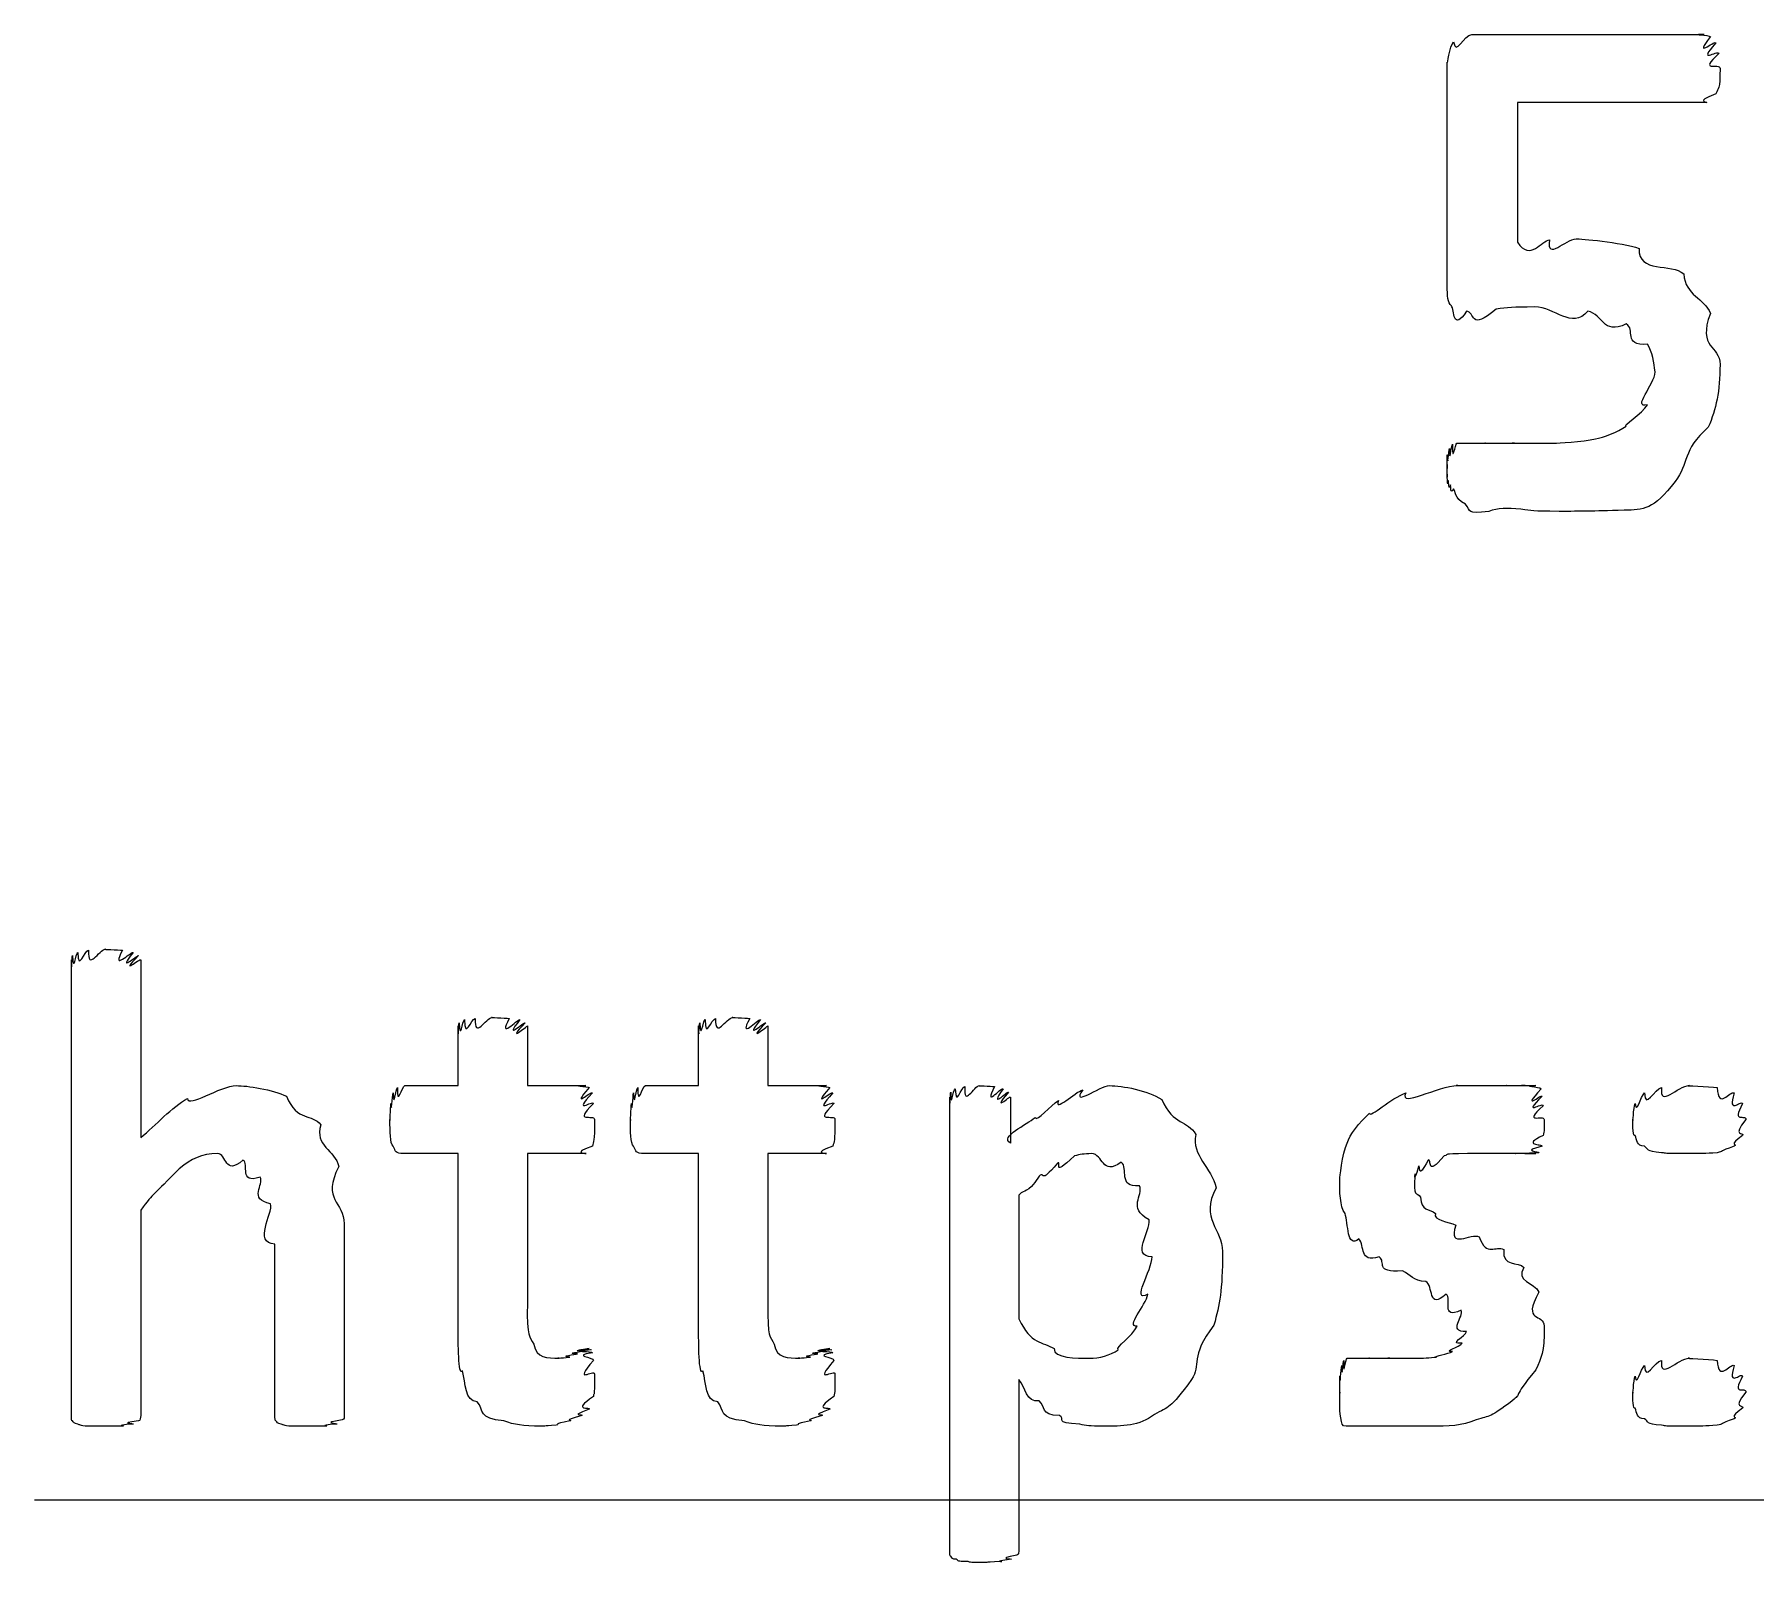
# Model space of a CAD drawing. Header units: millimetres. Extents: x 0 to 216, y 0 to 279.
# Drawn here: x 61.03 to 69.94, y 249.26 to 257.18 of the extents above; entities that cross this region are included whole.
import ezdxf

# ---------------------------------------------------------------- set-up
doc = ezdxf.new("R2010")
doc.units = ezdxf.units.MM
doc.layers.get('0').update_dxf_attribs({"linetype": 'CONTINUOUS'})

msp = doc.modelspace()

# ---------------------------------------------------------------- linework, layer by layer
at = {"color": 0}
for p, q in [((68.4678, 257.176), (69.6694, 257.176)), ((68.3412, 255.875), (68.3412, 257.033)), ((69.6807, 256.824), (68.7049, 256.824)), ((68.7049, 256.824), (68.7049, 256.101)), ((69.7523, 255.468), (69.7523, 255.468))]:
    msp.add_line(p, q, dxfattribs=at)
at = {"color": 152}
for p, q in [((61.2221, 250.026), (61.2221, 252.385)), ((61.5805, 252.385), (61.5805, 251.465)), ((63.2231, 251.734), (63.2231, 252.043)), ((63.5811, 252.043), (63.5811, 251.734)), ((64.4673, 251.734), (64.4673, 252.043)), ((64.8257, 252.043), (64.8257, 251.734)), ((62.9476, 251.734), (63.2231, 251.734)), ((63.5811, 251.734), (63.8845, 251.734)), ((64.1918, 251.734), (64.4673, 251.734)), ((64.8257, 251.734), (65.1288, 251.734)), ((65.7669, 249.326), (65.7669, 251.674)), ((66.0809, 251.674), (66.0809, 251.437)), ((69.886, 251.558), (69.886, 251.558)), ((63.2231, 251.382), (62.9419, 251.382)), ((63.2231, 250.489), (63.2231, 251.382)), ((63.8845, 251.382), (63.5811, 251.382)), ((63.5811, 251.382), (63.5811, 250.61)), ((64.4673, 251.382), (64.1862, 251.382)), ((64.4673, 250.489), (64.4673, 251.382)), ((65.1288, 251.382), (64.8257, 251.382)), ((64.8257, 251.382), (64.8257, 250.61)), ((66.125, 251.167), (66.125, 250.527)), ((61.5805, 251.09), (61.5805, 250.026)), ((62.6332, 251.018), (62.6332, 250.026)), ((62.2748, 250.026), (62.2748, 250.913)), ((67.1781, 250.875), (67.1781, 250.875)), ((66.8143, 250.847), (66.8143, 250.847)), ((68.8428, 250.489), (68.8428, 250.489)), ((63.9286, 250.241), (63.9286, 250.241)), ((65.1729, 250.241), (65.1729, 250.241)), ((66.125, 250.213), (66.125, 249.326)), ((69.886, 250.147), (69.886, 250.147)), ((61.0306, 249.59), (154.869, 249.59))]:
    msp.add_line(p, q, dxfattribs=at)
at = {"color": 0}
for points in [[(68.3412, 257.033), (68.3412, 257.011), (68.3521, 257.116), (68.374, 257.138)], [(68.374, 257.138), (68.3853, 257.058), (68.4265, 257.176), (68.4678, 257.176)], [(69.6694, 257.176), (69.5935, 257.176), (69.6944, 257.172), (69.7025, 257.165)], [(69.7025, 257.165), (69.6115, 257.044), (69.7219, 257.146), (69.7301, 257.132)], [(69.7301, 257.132), (69.6267, 257.014), (69.7424, 257.099), (69.7466, 257.077)], [(69.7466, 257.077), (69.6337, 256.974), (69.7523, 257.033), (69.7523, 257)], [(69.7523, 257), (69.7523, 256.886), (69.7438, 256.901), (69.7301, 256.868)], [(69.7301, 256.868), (69.6087, 256.824), (69.7025, 256.824), (69.6807, 256.824)], [(68.7049, 256.101), (68.7709, 255.997), (68.8287, 256.112), (68.8703, 256.112)], [(68.8703, 256.112), (68.8509, 256), (68.9557, 256.118), (69.0079, 256.118)], [(69.0079, 256.118), (69.0273, 256.118), (69.2408, 256.101), (69.3332, 256.068)], [(69.3332, 256.068), (69.3289, 255.937), (69.5015, 255.994), (69.5646, 255.936)], [(68.363, 255.771), (68.3412, 255.787), (68.3412, 255.823), (68.3412, 255.875)], [(69.5646, 255.936), (69.5717, 255.823), (69.6722, 255.812), (69.7025, 255.732)], [(68.4403, 255.743), (68.3701, 255.633), (68.3768, 255.752), (68.363, 255.771)], [(68.5945, 255.754), (68.4541, 255.633), (68.4872, 255.743), (68.4403, 255.743)], [(68.7931, 255.765), (68.6827, 255.765), (68.6499, 255.761), (68.5945, 255.754)], [(69.0686, 255.743), (68.9832, 255.647), (68.8993, 255.765), (68.7931, 255.765)], [(69.2672, 255.677), (69.1416, 255.618), (69.1487, 255.728), (69.0686, 255.743)], [(69.7025, 255.732), (69.6337, 255.548), (69.7523, 255.567), (69.7523, 255.468)], [(69.3773, 255.572), (69.245, 255.563), (69.318, 255.651), (69.2672, 255.677)], [(69.4161, 255.429), (69.4104, 255.478), (69.402, 255.531), (69.3773, 255.572)], [(69.3773, 255.258), (69.2919, 255.239), (69.4161, 255.363), (69.4161, 255.429)], [(69.7523, 255.468), (69.7523, 255.327), (69.7315, 255.238), (69.6916, 255.142)], [(69.2672, 255.148), (69.2408, 255.148), (69.3512, 255.214), (69.3773, 255.258)], [(69.1074, 255.082), (69.1487, 255.089), (69.2231, 255.118), (69.2672, 255.148)], [(68.3687, 255.054), (68.3659, 254.941), (68.3824, 255.06), (68.3906, 255.06)], [(68.3906, 255.06), (68.3853, 255.06), (68.4181, 255.06), (68.4403, 255.06)], [(68.4403, 255.06), (68.4318, 255.06), (68.4982, 255.06), (68.5394, 255.06)], [(68.5394, 255.06), (68.5133, 255.06), (68.629, 255.06), (68.6883, 255.06)], [(68.6883, 255.06), (68.6304, 255.06), (68.8164, 255.06), (68.8979, 255.06)], [(68.8979, 255.06), (68.906, 255.06), (69.0439, 255.066), (69.1074, 255.082)], [(69.6916, 255.142), (69.5537, 255.022), (69.5935, 254.956), (69.5205, 254.861)], [(68.3412, 254.999), (68.3436, 254.917), (68.3479, 255.024), (68.3521, 255.032)], [(68.3412, 254.949), (68.3412, 254.886), (68.3412, 254.984), (68.3412, 254.999)], [(68.3521, 255.032), (68.3521, 254.934), (68.3602, 255.05), (68.3687, 255.054)], [(68.3412, 254.9), (68.3412, 254.85), (68.3412, 254.93), (68.3412, 254.949)], [(68.3465, 254.867), (68.3412, 254.82), (68.3412, 254.885), (68.3412, 254.9)], [(68.3578, 254.845), (68.3479, 254.806), (68.3493, 254.859), (68.3465, 254.867)], [(68.374, 254.823), (68.3549, 254.791), (68.3602, 254.836), (68.3578, 254.845)], [(68.4347, 254.745), (68.374, 254.776), (68.3853, 254.815), (68.374, 254.823)], [(69.5205, 254.861), (69.4062, 254.714), (69.3579, 254.715), (69.2559, 254.713)], [(68.556, 254.707), (68.4361, 254.693), (68.4678, 254.706), (68.4347, 254.745)], [(68.7215, 254.718), (68.6499, 254.725), (68.6029, 254.725), (68.556, 254.707)], [(68.9197, 254.707), (68.7737, 254.707), (68.7836, 254.71), (68.7215, 254.718)], [(69.2559, 254.713), (69.0824, 254.707), (69.0411, 254.707), (68.9197, 254.707)]]:
    msp.add_open_spline(points, degree=3, dxfattribs=at)
at = {"color": 152}
for points in [[(61.2221, 252.385), (61.2221, 252.293), (61.2235, 252.399), (61.2278, 252.407)], [(61.2278, 252.407), (61.2331, 252.308), (61.244, 252.42), (61.2553, 252.423)], [(61.2553, 252.423), (61.2581, 252.319), (61.2881, 252.435), (61.3103, 252.435)], [(61.3103, 252.435), (61.3061, 252.321), (61.3653, 252.44), (61.3985, 252.44)], [(61.3985, 252.44), (61.3763, 252.44), (61.4645, 252.437), (61.4867, 252.435)], [(61.4867, 252.435), (61.4232, 252.319), (61.5308, 252.431), (61.5417, 252.423)], [(61.5417, 252.423), (61.4497, 252.308), (61.5654, 252.414), (61.5692, 252.407)], [(61.5692, 252.407), (61.4606, 252.297), (61.5805, 252.396), (61.5805, 252.385)], [(63.2231, 252.043), (63.2231, 251.944), (63.2245, 252.052), (63.2284, 252.06)], [(63.2284, 252.06), (63.234, 251.958), (63.2449, 252.072), (63.2562, 252.076)], [(63.2562, 252.076), (63.2587, 251.966), (63.289, 252.082), (63.3113, 252.082)], [(63.3113, 252.082), (63.307, 251.969), (63.3663, 252.087), (63.3995, 252.087)], [(63.3995, 252.087), (63.3772, 252.087), (63.4654, 252.084), (63.4877, 252.082)], [(63.4877, 252.082), (63.4242, 251.966), (63.5317, 252.079), (63.5427, 252.076)], [(63.5427, 252.076), (63.4503, 251.958), (63.5663, 252.067), (63.5702, 252.06)], [(63.5702, 252.06), (63.4615, 251.944), (63.5811, 252.046), (63.5811, 252.043)], [(64.4673, 252.043), (64.4673, 251.944), (64.4687, 252.052), (64.473, 252.06)], [(64.473, 252.06), (64.4783, 251.958), (64.4895, 252.072), (64.5005, 252.076)], [(64.5005, 252.076), (64.5033, 251.966), (64.5336, 252.082), (64.5555, 252.082)], [(64.5555, 252.082), (64.5513, 251.969), (64.6105, 252.087), (64.6437, 252.087)], [(64.6437, 252.087), (64.6218, 252.087), (64.71, 252.084), (64.7319, 252.082)], [(64.7319, 252.082), (64.6688, 251.966), (64.776, 252.079), (64.7869, 252.076)], [(64.7869, 252.076), (64.6949, 251.958), (64.8106, 252.067), (64.8148, 252.06)], [(64.8148, 252.06), (64.7058, 251.944), (64.8257, 252.046), (64.8257, 252.043)], [(61.8229, 251.668), (61.8243, 251.616), (61.9912, 251.734), (62.0765, 251.734)], [(62.0765, 251.734), (62.1288, 251.734), (62.2653, 251.715), (62.3355, 251.679)], [(62.3355, 251.679), (62.3905, 251.543), (62.4678, 251.593), (62.5119, 251.531)], [(62.8756, 251.641), (62.877, 251.576), (62.8826, 251.681), (62.8869, 251.696)], [(62.8869, 251.696), (62.8883, 251.605), (62.9006, 251.719), (62.9087, 251.724)], [(62.9087, 251.724), (62.9059, 251.616), (62.9324, 251.734), (62.9476, 251.734)], [(63.8845, 251.734), (63.7879, 251.734), (63.8969, 251.73), (63.9011, 251.724)], [(63.9011, 251.724), (63.7992, 251.605), (63.9135, 251.71), (63.9177, 251.696)], [(63.9177, 251.696), (63.8073, 251.576), (63.923, 251.663), (63.923, 251.641)], [(64.1202, 251.641), (64.1216, 251.576), (64.1269, 251.681), (64.1311, 251.696)], [(64.1311, 251.696), (64.1325, 251.605), (64.1449, 251.719), (64.1533, 251.724)], [(64.1533, 251.724), (64.1505, 251.616), (64.1766, 251.734), (64.1918, 251.734)], [(65.1288, 251.734), (65.0325, 251.734), (65.1411, 251.73), (65.1454, 251.724)], [(65.1454, 251.724), (65.0434, 251.605), (65.1577, 251.71), (65.1619, 251.696)], [(65.1619, 251.696), (65.0515, 251.576), (65.1676, 251.663), (65.1676, 251.641)], [(65.7669, 251.674), (65.7669, 251.591), (65.7684, 251.697), (65.7722, 251.701)], [(65.7722, 251.701), (65.7737, 251.602), (65.7835, 251.714), (65.7945, 251.718)], [(65.7945, 251.718), (65.8001, 251.613), (65.8248, 251.729), (65.8442, 251.729)], [(65.8442, 251.729), (65.84, 251.616), (65.8908, 251.734), (65.9211, 251.734)], [(65.9211, 251.734), (65.9021, 251.734), (65.979, 251.732), (65.9984, 251.729)], [(65.9984, 251.729), (65.9391, 251.613), (66.0315, 251.725), (66.0425, 251.718)], [(66.0425, 251.718), (65.9652, 251.602), (66.0658, 251.708), (66.07, 251.701)], [(66.07, 251.701), (65.9765, 251.587), (66.0809, 251.685), (66.0809, 251.674)], [(66.3293, 251.657), (66.3028, 251.591), (66.4146, 251.701), (66.4559, 251.713)], [(66.4559, 251.713), (66.3871, 251.616), (66.5455, 251.734), (66.5939, 251.734)], [(66.5939, 251.734), (66.6598, 251.734), (66.7893, 251.71), (66.8637, 251.663)], [(67.9387, 251.591), (67.9387, 251.565), (68.0515, 251.67), (68.126, 251.696)], [(68.126, 251.696), (68.0889, 251.616), (68.2928, 251.734), (68.3962, 251.734)], [(68.3962, 251.734), (68.3535, 251.734), (68.4844, 251.734), (68.5285, 251.734)], [(68.5285, 251.734), (68.5588, 251.734), (68.6125, 251.734), (68.6499, 251.734)], [(68.6499, 251.734), (68.6333, 251.734), (68.7172, 251.734), (68.7433, 251.734)], [(68.7433, 251.734), (68.6841, 251.734), (68.7874, 251.734), (68.7987, 251.734)], [(68.7987, 251.734), (68.7105, 251.734), (68.822, 251.729), (68.8262, 251.718)], [(68.8262, 251.718), (68.7172, 251.594), (68.8315, 251.693), (68.8315, 251.679)], [(68.8315, 251.679), (68.7215, 251.569), (68.8372, 251.652), (68.8372, 251.63)], [(69.3127, 251.641), (69.3194, 251.576), (69.3402, 251.681), (69.3621, 251.696)], [(69.3621, 251.696), (69.3635, 251.605), (69.4133, 251.719), (69.4503, 251.724)], [(69.4503, 251.724), (69.4365, 251.616), (69.5343, 251.734), (69.5935, 251.734)], [(69.5935, 251.734), (69.5551, 251.734), (69.6997, 251.73), (69.7371, 251.724)], [(69.7371, 251.724), (69.7452, 251.605), (69.8031, 251.71), (69.8253, 251.696)], [(69.8253, 251.696), (69.7893, 251.576), (69.8609, 251.663), (69.8694, 251.641)], [(61.5805, 251.465), (61.6589, 251.528), (61.7418, 251.624), (61.8229, 251.668)], [(62.8703, 251.558), (62.8703, 251.532), (62.8717, 251.619), (62.8756, 251.641)], [(63.923, 251.641), (63.8101, 251.532), (63.9286, 251.591), (63.9286, 251.558)], [(64.1145, 251.558), (64.1145, 251.532), (64.116, 251.619), (64.1202, 251.641)], [(65.1676, 251.641), (65.0543, 251.532), (65.1729, 251.591), (65.1729, 251.558)], [(66.2079, 251.569), (66.2189, 251.543), (66.2876, 251.635), (66.3293, 251.657)], [(66.8637, 251.663), (66.9244, 251.525), (66.996, 251.558), (67.0401, 251.481)], [(67.8229, 251.437), (67.8353, 251.477), (67.8864, 251.547), (67.9387, 251.591)], [(68.8372, 251.63), (68.7243, 251.528), (68.8428, 251.587), (68.8428, 251.558)], [(69.3014, 251.558), (69.3014, 251.532), (69.3043, 251.619), (69.3127, 251.641)], [(69.8694, 251.641), (69.8087, 251.532), (69.886, 251.591), (69.886, 251.558)], [(62.5119, 251.531), (62.4787, 251.422), (62.5863, 251.4), (62.6057, 251.316)], [(62.8869, 251.42), (62.8703, 251.437), (62.8703, 251.495), (62.8703, 251.558)], [(63.9286, 251.558), (63.9286, 251.437), (63.9244, 251.449), (63.9177, 251.42)], [(64.1311, 251.42), (64.1145, 251.437), (64.1145, 251.495), (64.1145, 251.558)], [(65.1729, 251.558), (65.1729, 251.437), (65.1686, 251.449), (65.1619, 251.42)], [(66.0809, 251.437), (66.0206, 251.47), (66.1666, 251.532), (66.2079, 251.569)], [(68.8428, 251.558), (68.8428, 251.47), (68.84, 251.5), (68.8372, 251.476)], [(69.3127, 251.476), (69.3014, 251.466), (69.3014, 251.525), (69.3014, 251.558)], [(69.886, 251.558), (69.8087, 251.466), (69.8803, 251.497), (69.8694, 251.476)], [(62.9419, 251.382), (62.895, 251.382), (62.9006, 251.394), (62.8869, 251.42)], [(63.9177, 251.42), (63.7963, 251.382), (63.8983, 251.382), (63.8845, 251.382)], [(64.1862, 251.382), (64.1396, 251.382), (64.1449, 251.394), (64.1311, 251.42)], [(65.1619, 251.42), (65.0406, 251.382), (65.1425, 251.382), (65.1288, 251.382)], [(67.0401, 251.481), (67.0154, 251.371), (67.123, 251.311), (67.1449, 251.205)], [(67.7845, 251.255), (67.7845, 251.245), (67.7968, 251.382), (67.8229, 251.437)], [(68.8315, 251.42), (68.713, 251.393), (68.822, 251.394), (68.8149, 251.387)], [(68.8372, 251.476), (68.7215, 251.422), (68.8344, 251.434), (68.8315, 251.42)], [(69.3621, 251.42), (69.3194, 251.422), (69.3237, 251.453), (69.3127, 251.476)], [(69.4503, 251.387), (69.3635, 251.393), (69.3843, 251.405), (69.3621, 251.42)], [(69.8253, 251.42), (69.7452, 251.393), (69.7727, 251.394), (69.7371, 251.387)], [(69.8694, 251.476), (69.7893, 251.422), (69.8472, 251.434), (69.8253, 251.42)], [(61.9774, 251.382), (61.8945, 251.382), (61.8451, 251.356), (61.7788, 251.304)], [(62.1097, 251.349), (62.0116, 251.263), (62.0282, 251.382), (61.9774, 251.382)], [(62.1979, 251.26), (62.0847, 251.223), (62.1453, 251.329), (62.1097, 251.349)], [(66.3236, 251.332), (66.2259, 251.216), (66.263, 251.295), (66.2298, 251.266)], [(66.4118, 251.371), (66.2852, 251.249), (66.3526, 251.35), (66.3236, 251.332)], [(66.5, 251.382), (66.4616, 251.382), (66.4408, 251.377), (66.4118, 251.371)], [(66.6542, 251.338), (66.5522, 251.263), (66.5621, 251.382), (66.5, 251.382)], [(66.748, 251.216), (66.6337, 251.205), (66.6944, 251.307), (66.6542, 251.338)], [(68.2417, 251.349), (68.1838, 251.234), (68.2032, 251.329), (68.1923, 251.316)], [(68.3246, 251.371), (68.2279, 251.252), (68.2639, 251.36), (68.2417, 251.349)], [(68.4459, 251.382), (68.2985, 251.382), (68.3602, 251.377), (68.3246, 251.371)], [(68.5835, 251.382), (68.5119, 251.382), (68.4967, 251.382), (68.4459, 251.382)], [(68.6883, 251.382), (68.592, 251.382), (68.6234, 251.382), (68.5835, 251.382)], [(68.7599, 251.382), (68.6513, 251.382), (68.7172, 251.382), (68.6883, 251.382)], [(68.7987, 251.382), (68.6883, 251.382), (68.7779, 251.382), (68.7599, 251.382)], [(68.8149, 251.387), (68.7021, 251.382), (68.8054, 251.382), (68.7987, 251.382)], [(69.5935, 251.382), (69.4365, 251.382), (69.4863, 251.383), (69.4503, 251.387)], [(69.7371, 251.387), (69.6722, 251.382), (69.6517, 251.382), (69.5935, 251.382)], [(61.7788, 251.304), (61.6479, 251.164), (61.6493, 251.185), (61.5805, 251.09)], [(62.2529, 251.123), (62.133, 251.146), (62.2226, 251.223), (62.1979, 251.26)], [(62.6057, 251.316), (62.5147, 251.139), (62.6332, 251.135), (62.6332, 251.018)], [(66.2298, 251.266), (66.1596, 251.161), (66.161, 251.207), (66.125, 251.167)], [(67.812, 251.073), (67.7845, 251.109), (67.7845, 251.185), (67.7845, 251.255)], [(68.1923, 251.316), (68.162, 251.208), (68.1757, 251.291), (68.1757, 251.277)], [(68.1757, 251.277), (68.162, 251.146), (68.1838, 251.189), (68.2032, 251.156)], [(66.7978, 251.04), (66.6821, 251.102), (66.7727, 251.164), (66.748, 251.216)], [(67.1449, 251.205), (67.0595, 251.043), (67.1781, 250.992), (67.1781, 250.875)], [(68.2032, 251.156), (68.2032, 251.084), (68.2502, 251.098), (68.2805, 251.073)], [(62.2748, 250.913), (62.1591, 250.921), (62.2667, 251.07), (62.2529, 251.123)], [(67.8836, 250.941), (67.8201, 250.888), (67.8296, 251.021), (67.812, 251.073)], [(68.2805, 251.073), (68.2653, 251.036), (68.3479, 251.03), (68.3853, 251.012)], [(66.8143, 250.847), (66.6997, 250.855), (66.8087, 250.977), (66.7978, 251.04)], [(68.3853, 251.012), (68.3426, 250.881), (68.465, 250.974), (68.5063, 250.952)], [(67.1781, 250.875), (67.1781, 250.668), (67.1629, 250.607), (67.134, 250.494)], [(67.9884, 250.847), (67.8836, 250.815), (67.9168, 250.904), (67.8836, 250.941)], [(68.5063, 250.952), (68.5451, 250.842), (68.592, 250.91), (68.6333, 250.886)], [(68.6333, 250.886), (68.6248, 250.789), (68.7077, 250.828), (68.738, 250.792)], [(66.7921, 250.654), (66.6997, 250.606), (66.8143, 250.781), (66.8143, 250.847)], [(68.1094, 250.775), (67.9609, 250.764), (68.0283, 250.821), (67.9884, 250.847)], [(68.738, 250.792), (68.6883, 250.72), (68.7959, 250.716), (68.8149, 250.665)], [(68.2308, 250.72), (68.162, 250.723), (68.1535, 250.756), (68.1094, 250.775)], [(68.3355, 250.654), (68.2392, 250.569), (68.2706, 250.701), (68.2308, 250.72)], [(63.5811, 250.61), (63.5787, 250.419), (63.5924, 250.442), (63.6143, 250.395)], [(64.8257, 250.61), (64.8229, 250.419), (64.8367, 250.442), (64.8589, 250.395)], [(66.7371, 250.489), (66.6736, 250.485), (66.7812, 250.595), (66.7921, 250.654)], [(68.4128, 250.571), (68.3024, 250.522), (68.3687, 250.632), (68.3355, 250.654)], [(68.8149, 250.665), (68.7243, 250.503), (68.8428, 250.558), (68.8428, 250.489)], [(66.125, 250.527), (66.1857, 250.392), (66.2478, 250.409), (66.3071, 250.373)], [(68.4403, 250.461), (68.3383, 250.458), (68.4308, 250.541), (68.4128, 250.571)], [(63.2449, 250.257), (63.2231, 250.227), (63.2231, 250.401), (63.2231, 250.489)], [(64.4895, 250.257), (64.4673, 250.227), (64.4673, 250.401), (64.4673, 250.489)], [(66.638, 250.367), (66.6228, 250.381), (66.711, 250.436), (66.7371, 250.489)], [(67.134, 250.494), (67.0045, 250.326), (67.0691, 250.29), (67.0183, 250.213)], [(68.4181, 250.401), (68.3383, 250.392), (68.4403, 250.439), (68.4403, 250.461)], [(68.8428, 250.489), (68.8428, 250.348), (68.8277, 250.329), (68.7987, 250.263)], [(63.6143, 250.395), (63.6266, 250.323), (63.6834, 250.323), (63.7466, 250.323)], [(63.8016, 250.329), (63.7413, 250.334), (63.8295, 250.341), (63.8404, 250.346)], [(63.8404, 250.346), (63.766, 250.346), (63.8651, 250.358), (63.8736, 250.362)], [(63.8736, 250.362), (63.7854, 250.357), (63.8926, 250.373), (63.9011, 250.373)], [(63.9011, 250.373), (63.7963, 250.357), (63.9078, 250.37), (63.912, 250.367)], [(63.912, 250.367), (63.803, 250.352), (63.9177, 250.362), (63.9177, 250.351)], [(63.9177, 250.351), (63.8073, 250.334), (63.923, 250.33), (63.923, 250.312)], [(64.8589, 250.395), (64.8712, 250.323), (64.9277, 250.323), (64.9912, 250.323)], [(65.0462, 250.329), (64.9855, 250.334), (65.0737, 250.341), (65.0847, 250.346)], [(65.0847, 250.346), (65.0102, 250.346), (65.1097, 250.358), (65.1178, 250.362)], [(65.1178, 250.362), (65.0296, 250.357), (65.1372, 250.373), (65.1454, 250.373)], [(65.1454, 250.373), (65.0406, 250.357), (65.1524, 250.37), (65.1563, 250.367)], [(65.1563, 250.367), (65.0476, 250.352), (65.1619, 250.362), (65.1619, 250.351)], [(65.1619, 250.351), (65.0515, 250.334), (65.1676, 250.33), (65.1676, 250.312)], [(66.3071, 250.373), (66.3028, 250.323), (66.4256, 250.323), (66.4891, 250.323)], [(66.4891, 250.323), (66.5413, 250.323), (66.5963, 250.337), (66.638, 250.367)], [(68.2858, 250.329), (68.2696, 250.334), (68.3465, 250.346), (68.3687, 250.357)], [(68.3687, 250.357), (68.3137, 250.357), (68.4071, 250.381), (68.4181, 250.401)], [(63.3222, 250.098), (63.2562, 250.099), (63.2629, 250.194), (63.2449, 250.257)], [(63.7466, 250.323), (63.711, 250.323), (63.7868, 250.325), (63.8016, 250.329)], [(63.923, 250.312), (63.8101, 250.18), (63.9286, 250.27), (63.9286, 250.241)], [(64.5664, 250.098), (64.5005, 250.099), (64.5072, 250.194), (64.4895, 250.257)], [(64.9912, 250.323), (64.9552, 250.323), (65.0311, 250.325), (65.0462, 250.329)], [(65.1676, 250.312), (65.0543, 250.18), (65.1729, 250.27), (65.1729, 250.241)], [(67.7845, 250.23), (67.787, 250.165), (67.7912, 250.27), (67.7954, 250.285)], [(67.7954, 250.285), (67.7954, 250.194), (67.8021, 250.308), (67.8064, 250.312)], [(67.8064, 250.312), (67.8021, 250.205), (67.8145, 250.323), (67.8229, 250.323)], [(67.8229, 250.323), (67.8201, 250.323), (67.8476, 250.323), (67.867, 250.323)], [(67.867, 250.323), (67.8614, 250.323), (67.9125, 250.323), (67.9387, 250.323)], [(67.9387, 250.323), (67.9168, 250.323), (68.0021, 250.323), (68.0434, 250.323)], [(68.0434, 250.323), (67.9965, 250.323), (68.1288, 250.323), (68.1814, 250.323)], [(68.1814, 250.323), (68.2061, 250.323), (68.2554, 250.325), (68.2858, 250.329)], [(68.7987, 250.263), (68.6689, 250.103), (68.7324, 250.147), (68.6774, 250.103)], [(69.3127, 250.23), (69.3194, 250.165), (69.3402, 250.27), (69.3621, 250.285)], [(69.3621, 250.285), (69.3635, 250.194), (69.4133, 250.308), (69.4503, 250.312)], [(69.4503, 250.312), (69.4365, 250.205), (69.5343, 250.323), (69.5935, 250.323)], [(69.5935, 250.323), (69.5551, 250.323), (69.6997, 250.319), (69.7371, 250.312)], [(69.7371, 250.312), (69.7452, 250.194), (69.8031, 250.299), (69.8253, 250.285)], [(69.8253, 250.285), (69.7893, 250.165), (69.8609, 250.252), (69.8694, 250.23)], [(63.9286, 250.241), (63.9286, 250.103), (63.9258, 250.154), (63.923, 250.125)], [(65.1729, 250.241), (65.1729, 250.103), (65.17, 250.154), (65.1676, 250.125)], [(66.2298, 250.103), (66.1596, 250.092), (66.161, 250.172), (66.125, 250.213)], [(67.0183, 250.213), (66.9025, 250.055), (66.9025, 250.075), (66.8253, 250.031)], [(67.7845, 250.147), (67.7845, 250.121), (67.7845, 250.208), (67.7845, 250.23)], [(69.3014, 250.147), (69.3014, 250.121), (69.3043, 250.208), (69.3127, 250.23)], [(69.8694, 250.23), (69.8087, 250.121), (69.886, 250.18), (69.886, 250.147)], [(63.4601, 249.998), (63.325, 250.01), (63.3582, 250.053), (63.3222, 250.098)], [(63.923, 250.125), (63.803, 250.044), (63.912, 250.073), (63.9011, 250.059)], [(64.7044, 249.998), (64.5693, 250.01), (64.6024, 250.053), (64.5664, 250.098)], [(65.1676, 250.125), (65.0476, 250.044), (65.1563, 250.073), (65.1454, 250.059)], [(66.3346, 250.026), (66.2298, 250.028), (66.2658, 250.073), (66.2298, 250.103)], [(67.7898, 250.015), (67.7845, 250.033), (67.7845, 250.092), (67.7845, 250.147)], [(68.6774, 250.103), (68.5631, 250.015), (68.5631, 250.026), (68.49, 250.004)], [(69.3127, 250.064), (69.3014, 250.055), (69.3014, 250.114), (69.3014, 250.147)], [(69.886, 250.147), (69.8087, 250.055), (69.8803, 250.086), (69.8694, 250.064)], [(61.2278, 249.998), (61.2221, 249.995), (61.2221, 250.015), (61.2221, 250.026)], [(61.2553, 249.982), (61.2331, 249.984), (61.2345, 249.994), (61.2278, 249.998)], [(61.3103, 249.971), (61.2581, 249.973), (61.269, 249.978), (61.2553, 249.982)], [(61.5417, 249.982), (61.4232, 249.973), (61.5114, 249.973), (61.4867, 249.971)], [(61.5692, 249.998), (61.4497, 249.984), (61.5555, 249.989), (61.5417, 249.982)], [(61.5805, 250.026), (61.5777, 249.995), (61.5763, 250.005), (61.5692, 249.998)], [(62.2804, 249.998), (62.2762, 249.995), (62.2748, 250.015), (62.2748, 250.026)], [(62.308, 249.982), (62.2875, 249.984), (62.2875, 249.994), (62.2804, 249.998)], [(62.363, 249.971), (62.3136, 249.973), (62.3217, 249.978), (62.308, 249.982)], [(62.5948, 249.982), (62.4787, 249.973), (62.5644, 249.973), (62.5394, 249.971)], [(62.6223, 250.004), (62.5038, 249.984), (62.6085, 249.989), (62.5948, 249.982)], [(62.6332, 250.026), (62.6332, 249.999), (62.629, 250.01), (62.6223, 250.004)], [(63.6531, 249.971), (63.5536, 249.971), (63.5152, 249.979), (63.4601, 249.998)], [(63.8016, 249.998), (63.7039, 249.982), (63.7551, 249.983), (63.73, 249.976)], [(63.8623, 250.026), (63.748, 249.995), (63.8238, 250.005), (63.8016, 249.998)], [(63.9011, 250.059), (63.7854, 250.017), (63.8803, 250.037), (63.8623, 250.026)], [(64.8974, 249.971), (64.7982, 249.971), (64.7594, 249.979), (64.7044, 249.998)], [(65.0462, 249.998), (64.9482, 249.982), (64.9993, 249.983), (64.9746, 249.976)], [(65.1069, 250.026), (64.9922, 249.995), (65.0681, 250.005), (65.0462, 249.998)], [(65.1454, 250.059), (65.0296, 250.017), (65.1245, 250.037), (65.1069, 250.026)], [(66.4393, 249.982), (66.2989, 249.989), (66.3706, 250.007), (66.3346, 250.026)], [(66.5607, 249.971), (66.4863, 249.971), (66.4753, 249.973), (66.4393, 249.982)], [(66.8253, 250.031), (66.748, 249.971), (66.6598, 249.971), (66.5607, 249.971)], [(67.8173, 249.971), (67.7954, 249.971), (67.7968, 249.984), (67.7898, 250.015)], [(68.49, 250.004), (68.4195, 249.971), (68.3426, 249.971), (68.2583, 249.971)], [(69.3621, 250.009), (69.3194, 250.01), (69.3237, 250.042), (69.3127, 250.064)], [(69.4503, 249.976), (69.3635, 249.982), (69.3843, 249.994), (69.3621, 250.009)], [(69.8253, 250.009), (69.7452, 249.982), (69.7727, 249.983), (69.7371, 249.976)], [(69.8694, 250.064), (69.7893, 250.01), (69.8472, 250.023), (69.8253, 250.009)], [(61.3985, 249.971), (61.3061, 249.971), (61.335, 249.971), (61.3103, 249.971)], [(61.4867, 249.971), (61.3763, 249.971), (61.4345, 249.971), (61.3985, 249.971)], [(62.4568, 249.971), (62.3605, 249.971), (62.388, 249.971), (62.363, 249.971)], [(62.5394, 249.971), (62.4307, 249.971), (62.49, 249.971), (62.4568, 249.971)], [(63.73, 249.976), (63.6531, 249.971), (63.6778, 249.971), (63.6531, 249.971)], [(64.9746, 249.976), (64.8974, 249.971), (64.922, 249.971), (64.8974, 249.971)], [(67.878, 249.971), (67.8201, 249.971), (67.8311, 249.971), (67.8173, 249.971)], [(67.9718, 249.971), (67.8727, 249.971), (67.9027, 249.971), (67.878, 249.971)], [(68.1041, 249.971), (67.9496, 249.971), (68.0117, 249.971), (67.9718, 249.971)], [(68.2583, 249.971), (68.162, 249.971), (68.151, 249.971), (68.1041, 249.971)], [(69.5935, 249.971), (69.4365, 249.971), (69.4863, 249.972), (69.4503, 249.976)], [(69.7371, 249.976), (69.6722, 249.971), (69.6517, 249.971), (69.5935, 249.971)], [(65.7722, 249.298), (65.7669, 249.295), (65.7669, 249.315), (65.7669, 249.326)], [(65.8001, 249.282), (65.7779, 249.28), (65.7793, 249.291), (65.7722, 249.298)], [(65.8551, 249.271), (65.8026, 249.269), (65.8139, 249.275), (65.8001, 249.282)], [(65.9433, 249.265), (65.8509, 249.265), (65.8798, 249.268), (65.8551, 249.271)], [(66.0315, 249.271), (65.9211, 249.265), (65.979, 249.265), (65.9433, 249.265)], [(66.0866, 249.282), (65.968, 249.269), (66.0562, 249.271), (66.0315, 249.271)], [(66.1141, 249.304), (65.9941, 249.28), (66.1003, 249.286), (66.0866, 249.282)], [(66.125, 249.326), (66.1226, 249.298), (66.1211, 249.312), (66.1141, 249.304)]]:
    msp.add_open_spline(points, degree=3, dxfattribs=at)

doc.saveas('drawing.dxf')
